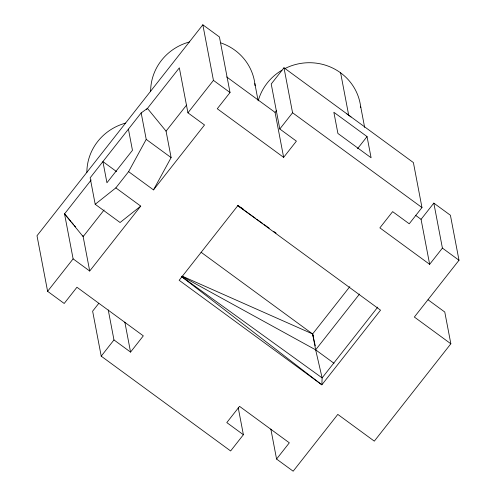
<?xml version="1.0" encoding="UTF-8"?>
<svg xmlns="http://www.w3.org/2000/svg" width="496" height="496" viewBox="0 0 496 496"><rect width="100%" height="100%" fill="white"/><g stroke="black" fill="none" stroke-linecap="round" stroke-linejoin="round"><path stroke-width="0.74" d="M128.6 171.653L146.221 139.376L141.174 112.914L147.455 108.407L166.061 131.142L171.114 157.604L153.493 189.887L128.6 171.653L115.847 187.879L95.195 204.284L120.082 222.512L140.734 206.113L115.847 187.879M429.648 264.325L421.067 219.337L433.826 203.112L442.407 248.099L429.648 264.325L379.874 227.862L392.634 211.637L409.225 223.789L421.978 207.564L413.397 162.576L283.985 67.772L271.225 84.004L279.806 128.985L296.397 141.143L283.644 157.368L217.273 108.748L230.032 92.523L219.43 36.952L202.839 24.8L37.002 235.749L47.604 291.319L64.195 303.471L76.948 287.246L143.319 335.86L130.56 352.092L113.968 339.934L108.246 309.944M141.174 112.914L90.148 177.822L95.195 204.284M91.19 179.974L64.536 213.881L73.117 258.869L89.708 271.021L140.734 206.113M146.5 109.616L179.341 67.84L187.928 112.821L204.519 124.98L153.493 189.887M104.092 209.975L83.142 236.617L64.536 213.881L71.009 221.52M166.061 131.142L186.533 105.109M47.604 291.319L73.117 258.869M187.928 112.821L213.441 80.371L202.839 24.8M98.772 303.366L92.634 311.178L101.215 356.165L230.628 450.963L243.387 434.738L238.235 407.749M283.644 157.368L275.063 112.381L276.477 110.577M101.215 356.165L113.968 339.934M279.806 128.985L292.566 112.759L283.985 67.772M243.102 208.884L237.844 205.648L179.161 280.29L321.854 384.815L380.531 310.174L237.844 205.648L239.227 206.342M357.511 148.726L367.046 136.592L333.864 112.282L337.906 133.455L371.089 157.759L367.046 136.592M349.823 286.645L312.623 333.963L315.654 349.841L322.121 377.902L321.854 384.815L181.703 276.731M181.97 276.34L315.654 349.841L359.526 294.029M377.772 307.105L322.121 377.902L181.759 276.656M428.073 299.795L444.776 312.034L450.852 343.784L374.313 441.142L337.807 414.408L293.161 471.2L276.57 459.048L289.329 442.816L239.549 406.354L226.796 422.586L243.387 434.738M433.826 203.112L450.418 215.264L458.998 260.251L414.352 317.043L450.852 343.784M182.075 276.098L312.623 333.963L313.701 337.596M237.844 205.648L255.39 218.252M256.649 219.151L262.917 223.659M264.17 224.558L269.185 228.16M273.569 231.31L276.08 233.114M292.566 112.759L421.978 207.564M226.678 76.942L275.063 112.381M415.468 215.233L421.067 219.337M213.441 80.371L230.032 92.523M442.407 248.099L458.998 260.251M146.221 139.376L171.114 157.604M116.554 171.591L102.908 161.597L106.944 182.764L132.457 150.313L128.421 129.14M201.078 252.253L312.623 333.963L315.282 345.842M315.654 349.841L334 363.283M72.001 222.698L73.495 224.459M74.493 225.637L75.485 226.815M360.604 106.206L364.641 127.373M340.616 72.838L348.688 115.177M254.845 83.557L258.019 100.192M270.847 429.059L276.57 459.048M124.843 322.102L130.56 352.092M82.956 235.631L89.708 271.021M346.865 113.894A52.384 50.623 -10.8 0 1 351.038 117M284.617 68.715A52.384 50.623 -10.8 0 1 360.778 107.657M258.193 100.855A52.384 50.623 -10.8 0 1 281.945 70.19M86.862 172.484A52.384 50.623 -10.8 0 1 125.686 123.089M220.925 42.935A52.384 50.623 -10.8 0 1 255.093 85.74M150.641 91.345A52.384 50.623 -10.8 0 1 189.472 41.955"/></g></svg>
